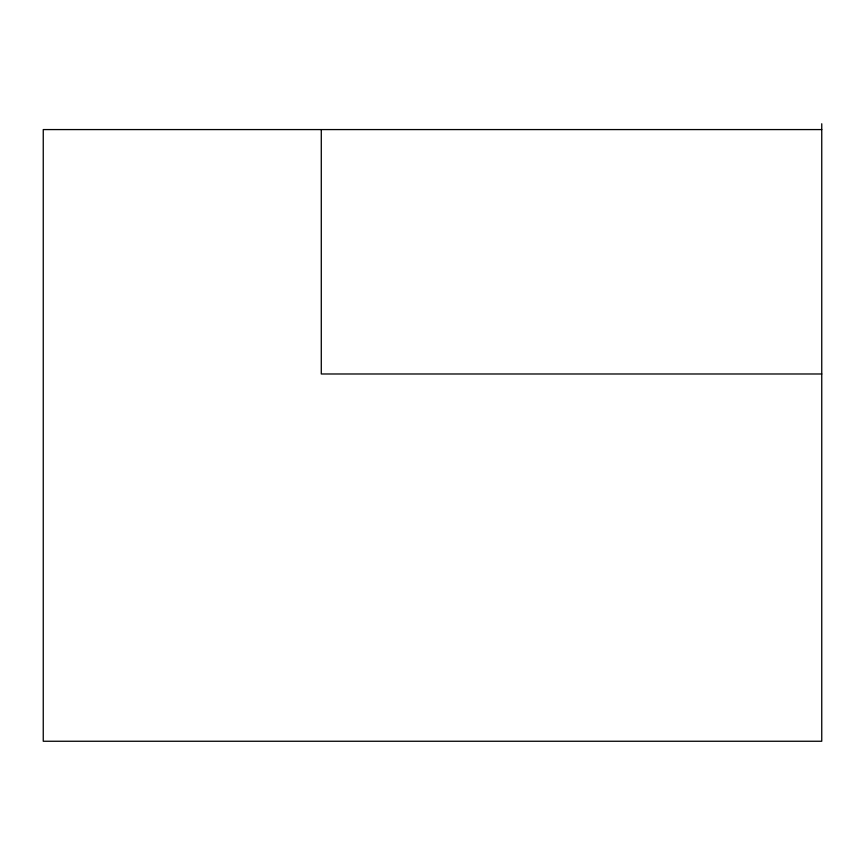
<?xml version="1.0" encoding="UTF-8"?>
<svg xmlns="http://www.w3.org/2000/svg" width="865" height="865" viewBox="0 0 865 865"><rect width="100%" height="100%" fill="white"/><g stroke="black" fill="none" stroke-linecap="round" stroke-linejoin="round"><path stroke-width="1.3" d="M821.75 129.577L43.25 129.577L43.25 741.251L821.75 741.251L821.75 123.749M821.75 373.983L321.283 373.983L321.283 129.577"/></g></svg>
